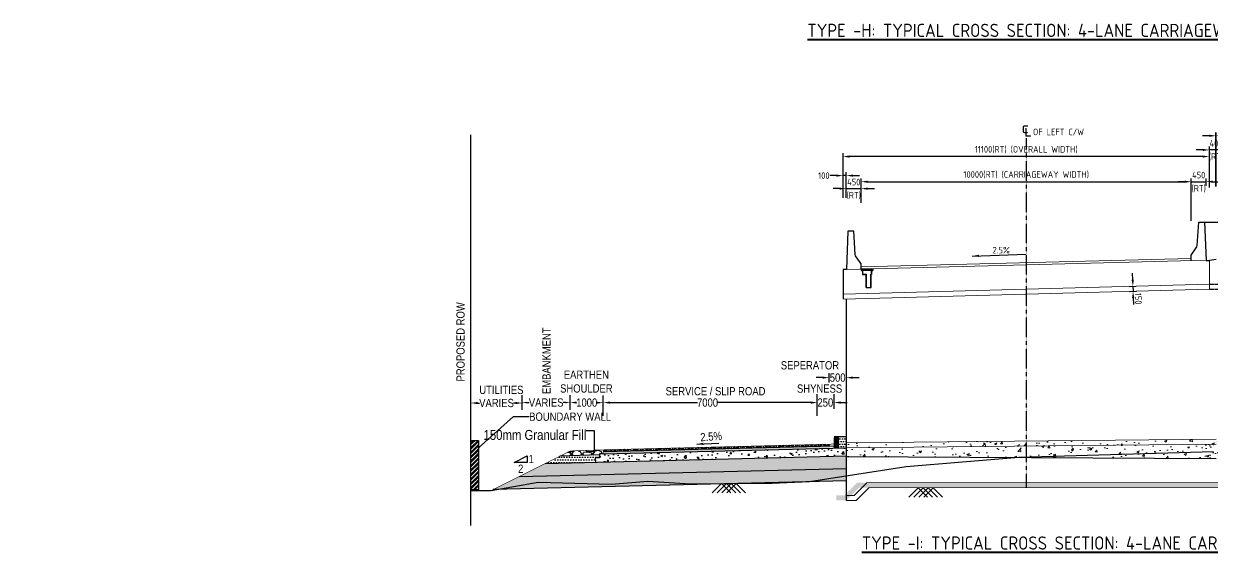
# Model space of a CAD drawing. Header units: millimetres. Extents: x 207528 to 778454, y -364692 to 101323.
# Drawn here: x 493962 to 529967, y -86495 to -70471 of the extents above; entities that cross this region are included whole.
import ezdxf

# ---------------------------------------------------------------- set-up
doc = ezdxf.new("R2010")
doc.units = ezdxf.units.MM
doc.linetypes.add('CENTER', pattern=[2, 1.25, -0.25, 0.25, -0.25])
doc.linetypes.add('HIDDEN', pattern=[0.375, 0.25, -0.125])
for name, color, linetype in [('CEN', 181, 'CENTER'), ('Dim', 253, 'Continuous'), ('Dimension', 253, 'Continuous'), ('hatch', 253, 'Continuous'), ('Proposed ROW', 241, 'MNEW'), ('Structure Main', 3, 'Continuous')]:
    doc.layers.add(name, color=color, linetype=linetype)
for name, color, linetype, lineweight in [('EX', 7, 'Continuous', 20), ('Structure', 7, 'Continuous', 30), ('Text large', 7, 'Continuous', 40), ('Text small', 1, 'Continuous', 20)]:
    doc.layers.add(name, color=color, linetype=linetype, lineweight=lineweight)
doc.styles.add('DIM', font='ARIALN.TTF', dxfattribs={"height": 250})
doc.styles.add('isocp 100', font='isocp.shx', dxfattribs={"height": 200})
doc.styles.add('isocp 200', font='isocp.shx', dxfattribs={"height": 400})
doc.styles.get("Standard").update_dxf_attribs({"font": 'arial.ttf'})
doc.linetypes.add('MNEW', pattern='A,26.152623,-1.048632,["PROW",Standard,S=1.75,R=0,X=0,Y=-0.975095],-7.693777,26.152623', length=61.047655)
doc.dimstyles.new('DIM', dxfattribs={"dimtxt": 250, "dimasz": 200, "dimexe": 0.18, "dimexo": 0.0625, "dimgap": 0.09, "dimtad": 0, "dimtih": 1, "dimtoh": 1, "dimdec": 0, "dimzin": 0, "dimdsep": 46, "dimtxsty": 'DIM', "dimcen": 0.09, "dimclrd": 256, "dimclrt": 7, "dimadec": 0, "dimazin": 0, "dimtfac": 1, "dimtdec": 0, "dimtofl": 0, "dimtmove": 0, "dimatfit": 3, "dimfxl": 1, "dimtolj": 1, "dimtzin": 0, "dimarcsym": 0})
doc.dimstyles.new('new', dxfattribs={"dimtxt": 150, "dimasz": 150, "dimexe": 100, "dimexo": 0.1, "dimgap": 0.09, "dimtad": 0, "dimtih": 1, "dimtoh": 1, "dimdec": 0, "dimzin": 0, "dimdsep": 46, "dimtxsty": 'DIM', "dimcen": 0.09, "dimclrd": 256, "dimclrt": 252, "dimadec": 0, "dimazin": 0, "dimtfac": 1, "dimtdec": 0, "dimtofl": 0, "dimtmove": 0, "dimatfit": 3, "dimfxl": 1, "dimtolj": 1, "dimtzin": 0, "dimlwd": -1, "dimarcsym": 0})
doc.dimstyles.new('NH30A_100', dxfattribs={"dimscale": 100, "dimtxt": 2, "dimasz": 2, "dimexe": 1, "dimexo": 1, "dimgap": 1, "dimtad": 1, "dimdec": 0, "dimdsep": 46, "dimtxsty": 'isocp 100', "dimcen": 0.5, "dimclrd": 47, "dimclre": 47, "dimclrt": 1, "dimadec": 0, "dimazin": 0, "dimtfac": 1, "dimtdec": 0, "dimtmove": 0, "dimatfit": 3, "dimfxl": 1, "dimtolj": 1, "dimtzin": 0, "dimarcsym": 0})
pattern_1 = [(50, (579209.4, -224242.66), (717.2602, -62.7521), [75, -825]), (355, (579209.4, -224242.66), (-138.7513, 752.192), [60, -660]), (100.4514, (579269.16, -224247.9), (578.5094, 689.4395), [63.7402, -701.142]), (46.1842, (579209.4, -224042.7), (1067.241, -165.519), [112.5, -1237.5]), (96.6356, (579298.3, -224056.5), (934.663, 974.118), [95.61, -1051.713]), (351.1842, (579209.4, -224042.7), (934.662, 974.1186), [90, -990]), (21, (579309.4, -224092.66), (596.907, -402.619), [75, -825]), (326, (579309.4, -224092.66), (243.3153, 725.15), [60, -660]), (71.4514, (579359.1, -224126.2), (840.2226, 322.5305), [63.7402, -701.142]), (37.5, (579209.4, -224242.66), (12.15986, 332.89385), [0, -652, 0, -670, 0, -662.5]), (7.5, (579209.4, -224242.66), (263.0695, 394.4117), [0, -382, 0, -637, 0, -252.5]), (327.5, (578986.4, -224242.66), (533.82244, -22.55487), [0, -250, 0, -780, 0, -1035]), (317.5, (578886.4, -224242.66), (583.1862, 100.105), [0, -325, 0, -518, 0, -735])]
pattern_2 = [(50, (571859.4, -224214.9), (717.2602, -62.7521), [75, -825]), (355, (571859.4, -224214.9), (-138.7513, 752.192), [60, -660]), (100.4514, (571919.2, -224220.14), (578.5094, 689.4395), [63.7402, -701.142]), (46.1842, (571859.4, -224014.9), (1067.241, -165.519), [112.5, -1237.5]), (96.6356, (571948.4, -224028.7), (934.663, 974.118), [95.61, -1051.713]), (351.1842, (571859.4, -224014.9), (934.662, 974.119), [90, -990]), (21, (571959.4, -224064.9), (596.907, -402.619), [75, -825]), (326, (571959.4, -224064.9), (243.3153, 725.15), [60, -660]), (71.4514, (572009.16, -224098.5), (840.2226, 322.5305), [63.7402, -701.142]), (37.5, (571859.42, -224214.91), (12.15986, 332.89385), [0, -652, 0, -670, 0, -662.5]), (7.5, (571859.4, -224214.9), (263.0695, 394.4117), [0, -382, 0, -637, 0, -252.5]), (327.5, (571636.42, -224214.91), (533.82244, -22.55487), [0, -250, 0, -780, 0, -1035]), (317.5, (571536.4, -224214.9), (583.1862, 100.105), [0, -325, 0, -518, 0, -735])]

# ---------------------------------------------------------------- blocks, each defined once
blk = doc.blocks.new('*D542')
at = {"layer": 'Defpoints', "color": 0, "transparency": 16777216}
for p in [(527354, -78437), (527358, -78587), (527568, -78581)]:
    blk.add_point(p, dxfattribs=at)
at = {"layer": 'Text small', "color": 47, "lineweight": -2, "transparency": 16777216}
for p, q in [((527559, -78231), (527553, -78031)), ((527454, -78434), (527664, -78428)), ((527564, -78431), (527568, -78581)), ((527458, -78584), (527668, -78578)), ((527574, -78781), (527579, -78981))]:
    blk.add_line(p, q, dxfattribs=at)
at = {"layer": 'Text small', "color": 47, "transparency": 16777216}
for points in [[(527592, -78230), (527525, -78232), (527564, -78431)], [(527607, -78780), (527540, -78782), (527568, -78581)]]:
    blk.add_solid(points, dxfattribs=at)
at = {"layer": 'Text small', "color": 1, "transparency": 16777216, "insert": (527726, -78807), "char_height": 200, "attachment_point": 5, "rotation": 271.5565, "style": 'isocp 100'}
blk.add_mtext('\\A1;150', dxfattribs=at)
blk = doc.blocks.new('*D626')
at = {"layer": 'Defpoints', "color": 0, "transparency": 16777216}
for p in [(518875, -81201), (518364, -81549), (518875, -81549)]:
    blk.add_point(p, dxfattribs=at)
at = {"layer": 'Dim', "lineweight": -2, "transparency": 16777216}
for p, q in [((518164, -81201), (517964, -81201)), ((519075, -81201), (519275, -81201))]:
    blk.add_line(p, q, dxfattribs=at)
at = {"layer": 'Dim', "color": 0, "lineweight": -2, "transparency": 16777216}
for p, q in [((518364, -81202), (518364, -81201)), ((518875, -81202), (518875, -81201))]:
    blk.add_line(p, q, dxfattribs=at)
at = {"layer": 'Dim', "transparency": 16777216}
for points in [[(518164, -81168), (518164, -81234), (518364, -81201)], [(519075, -81168), (519075, -81234), (518875, -81201)]]:
    blk.add_solid(points, dxfattribs=at)
at = {"layer": 'Dim', "color": 7, "transparency": 16777216, "insert": (518619, -81201), "char_height": 250, "attachment_point": 5, "style": 'DIM'}
blk.add_mtext('\\A1;500', dxfattribs=at)
blk = doc.blocks.new('*D627')
at = {"layer": 'Defpoints', "color": 0, "transparency": 16777216}
for p in [(511520, -81957), (511520, -82360), (518003, -82360)]:
    blk.add_point(p, dxfattribs=at)
at = {"layer": 'Dim', "color": 0, "lineweight": -2, "transparency": 16777216}
for p, q in [((511520, -82360), (511520, -81957)), ((518003, -82360), (518003, -81957))]:
    blk.add_line(p, q, dxfattribs=at)
at = {"layer": 'Dim', "lineweight": -2, "transparency": 16777216}
for p, q in [((511720, -81957), (514372, -81957)), ((517803, -81957), (514982, -81957))]:
    blk.add_line(p, q, dxfattribs=at)
at = {"layer": 'Dim', "transparency": 16777216}
for points in [[(511720, -81924), (511720, -81991), (511520, -81957)], [(517803, -81924), (517803, -81991), (518003, -81957)]]:
    blk.add_solid(points, dxfattribs=at)
at = {"layer": 'Dim', "color": 7, "transparency": 16777216, "insert": (514677, -81957), "char_height": 250, "attachment_point": 5, "style": 'DIM'}
blk.add_mtext('\\A1;7000', dxfattribs=at)
blk = doc.blocks.new('*D628')
at = {"layer": 'Defpoints', "color": 0, "transparency": 16777216}
for p in [(507509, -81913), (507509, -81970), (509060, -81957)]:
    blk.add_point(p, dxfattribs=at)
at = {"layer": 'Dimension', "color": 0, "lineweight": -2, "transparency": 16777216}
for p, q in [((507509, -81969), (507509, -81971)), ((509060, -81969), (509060, -81971))]:
    blk.add_line(p, q, dxfattribs=at)
at = {"layer": 'Dimension', "lineweight": -2, "transparency": 16777216}
for p, q in [((507709, -81970), (507767, -81970)), ((508860, -81970), (508801, -81970))]:
    blk.add_line(p, q, dxfattribs=at)
at = {"layer": 'Dimension', "transparency": 16777216}
for points in [[(507709, -81937), (507709, -82004), (507509, -81970)], [(508860, -81937), (508860, -82004), (509060, -81970)]]:
    blk.add_solid(points, dxfattribs=at)
at = {"layer": 'Dimension', "color": 7, "transparency": 16777216, "insert": (508284, -81970), "char_height": 250, "attachment_point": 5, "style": 'DIM'}
blk.add_mtext('\\A1;VARIES', dxfattribs=at)
blk = doc.blocks.new('*D629')
at = {"layer": 'Defpoints', "color": 0, "transparency": 16777216}
for p in [(518511, -81956), (518001, -82273), (518511, -82273)]:
    blk.add_point(p, dxfattribs=at)
at = {"layer": 'Dim', "lineweight": -2, "transparency": 16777216}
for p, q in [((517801, -81956), (517601, -81956)), ((518711, -81956), (518911, -81956))]:
    blk.add_line(p, q, dxfattribs=at)
at = {"layer": 'Dim', "color": 0, "lineweight": -2, "transparency": 16777216}
for p, q in [((518001, -81957), (518001, -81956)), ((518511, -81957), (518511, -81956))]:
    blk.add_line(p, q, dxfattribs=at)
at = {"layer": 'Dim', "transparency": 16777216}
for points in [[(517801, -81923), (517801, -81989), (518001, -81956)], [(518711, -81923), (518711, -81989), (518511, -81956)]]:
    blk.add_solid(points, dxfattribs=at)
at = {"layer": 'Dim', "color": 7, "transparency": 16777216, "insert": (518246, -81956), "char_height": 250, "attachment_point": 5, "style": 'DIM'}
blk.add_mtext('\\A1;250', dxfattribs=at)
blk = doc.blocks.new('*D630')
at = {"layer": 'Defpoints', "color": 0, "transparency": 16777216}
for p in [(510517, -81957), (510517, -81957), (511516, -81961)]:
    blk.add_point(p, dxfattribs=at)
at = {"layer": 'Dim', "color": 0, "lineweight": -2, "transparency": 16777216}
for p, q in [((510517, -81957), (510517, -81957)), ((511516, -81961), (511516, -81961))]:
    blk.add_line(p, q, dxfattribs=at)
at = {"layer": 'Dim', "lineweight": -2, "transparency": 16777216}
for p, q in [((510717, -81958), (510720, -81958)), ((511316, -81960), (511313, -81960))]:
    blk.add_line(p, q, dxfattribs=at)
at = {"layer": 'Dim', "transparency": 16777216}
for points in [[(510717, -81924), (510717, -81991), (510517, -81957)], [(511317, -81927), (511316, -81993), (511516, -81961)]]:
    blk.add_solid(points, dxfattribs=at)
at = {"layer": 'Dim', "color": 7, "transparency": 16777216, "insert": (511017, -81959), "char_height": 250, "attachment_point": 5, "style": 'DIM'}
blk.add_mtext('\\A1;1000', dxfattribs=at)
blk = doc.blocks.new('*D631')
at = {"layer": 'Defpoints', "color": 0, "transparency": 16777216}
for p in [(509060, -81957), (509060, -81957), (510517, -81957)]:
    blk.add_point(p, dxfattribs=at)
at = {"layer": 'Dimension', "color": 0, "lineweight": -2, "transparency": 16777216}
for p, q in [((509060, -81957), (509060, -81957)), ((510517, -81957), (510517, -81957))]:
    blk.add_line(p, q, dxfattribs=at)
at = {"layer": 'Dimension', "lineweight": -2, "transparency": 16777216}
for p, q in [((509210, -81957), (509271, -81957)), ((510367, -81957), (510305, -81957))]:
    blk.add_line(p, q, dxfattribs=at)
at = {"layer": 'Dimension', "transparency": 16777216}
for points in [[(509210, -81932), (509210, -81982), (509060, -81957)], [(510367, -81932), (510367, -81982), (510517, -81957)]]:
    blk.add_solid(points, dxfattribs=at)
at = {"layer": 'Dimension', "color": 7, "transparency": 16777216, "insert": (509788, -81957), "char_height": 250, "attachment_point": 5, "style": 'DIM'}
blk.add_mtext('\\A1;VARIES', dxfattribs=at)
blk = doc.blocks.new('HFHGHFGH')
at = {"color": 1}
for p, q in [((151681, 917410), (152030, 917410)), ((151681, 917396), (151681, 917359)), ((151681, 917396), (151715, 917396)), ((151681, 917359), (151715, 917359)), ((151715, 917410), (151715, 917396)), ((151715, 917359), (151715, 917234)), ((151715, 917234), (151829, 917234)), ((151723, 917410), (151723, 917242)), ((151723, 917367), (151987, 917367)), ((151723, 917242), (151810, 917242)), ((151754, 917410), (151754, 917376)), ((151754, 917376), (151770, 917376)), ((151770, 917410), (151770, 917376)), ((151801, 917410), (151801, 917376)), ((151801, 917376), (151817, 917376)), ((151810, 917242), (151837, 917242)), ((151817, 917410), (151817, 917376)), ((151829, 916840), (151829, 917234)), ((151837, 916840), (151837, 917242)), ((151847, 917410), (151847, 917376)), ((151847, 917376), (151863, 917376)), ((151863, 917410), (151863, 917376)), ((151894, 917410), (151894, 917376)), ((151894, 917376), (151910, 917376)), ((151910, 917410), (151910, 917376)), ((151941, 917410), (151941, 917376)), ((151941, 917376), (151957, 917376)), ((151957, 917410), (151957, 917376)), ((151970, 916840), (151970, 917242)), ((151970, 917242), (151987, 917242)), ((151978, 917234), (151995, 917234)), ((151978, 916840), (151978, 917234)), ((151987, 917410), (151987, 917242)), ((151995, 917359), (151995, 917234)), ((151995, 917359), (152030, 917359)), ((152030, 917410), (152030, 917359)), ((151829, 916840), (151978, 916840))]:
    blk.add_line(p, q, dxfattribs=at)
blk = doc.blocks.new('*D755')
at = {"layer": 'Defpoints', "color": 0, "transparency": 16777216}
for p in [(518782, -74497), (529882, -75503), (518782, -75847)]:
    blk.add_point(p, dxfattribs=at)
at = {"layer": 'Text small', "color": 47, "lineweight": -2, "transparency": 16777216}
for p, q in [((518782, -75747), (518782, -74397)), ((529682, -74497), (518982, -74497)), ((529882, -75403), (529882, -74397))]:
    blk.add_line(p, q, dxfattribs=at)
at = {"layer": 'Text small', "color": 47, "transparency": 16777216}
for points in [[(518982, -74464), (518982, -74530), (518782, -74497)], [(529682, -74464), (529682, -74530), (529882, -74497)]]:
    blk.add_solid(points, dxfattribs=at)
at = {"layer": 'Text small', "color": 1, "transparency": 16777216, "insert": (524332, -74287), "char_height": 200, "attachment_point": 5, "style": 'isocp 100'}
blk.add_mtext('\\A1;11100(RT) (OVERALL WIDTH)', dxfattribs=at)
blk = doc.blocks.new('*D756')
at = {"layer": 'Defpoints', "color": 0, "transparency": 16777216}
for p in [(519332, -75470), (518882, -75847), (519332, -75998)]:
    blk.add_point(p, dxfattribs=at)
at = {"layer": 'Text small', "color": 47, "lineweight": -2, "transparency": 16777216}
for p, q in [((518682, -75470), (518482, -75470)), ((518882, -75747), (518882, -75370)), ((518882, -75470), (519332, -75470)), ((519332, -75898), (519332, -75370)), ((519532, -75470), (519732, -75470))]:
    blk.add_line(p, q, dxfattribs=at)
at = {"layer": 'Text small', "color": 47, "transparency": 16777216}
for points in [[(518682, -75437), (518682, -75503), (518882, -75470)], [(519532, -75437), (519532, -75503), (519332, -75470)]]:
    blk.add_solid(points, dxfattribs=at)
at = {"layer": 'Text small', "color": 1, "transparency": 16777216, "char_height": 200, "attachment_point": 5, "style": 'isocp 100'}
for s, insert in [('\\A1;450', (519107, -75270)), ('\\A1;(RT)', (519107, -75680))]:
    blk.add_mtext(s, dxfattribs=dict(at, insert=insert))
blk = doc.blocks.new('*D757')
at = {"layer": 'Defpoints', "color": 0, "transparency": 16777216}
for p in [(529333, -75260), (519332, -75998), (529333, -76543)]:
    blk.add_point(p, dxfattribs=at)
at = {"layer": 'Text small', "color": 47, "lineweight": -2, "transparency": 16777216}
for p, q in [((519332, -75898), (519332, -75160)), ((529333, -76443), (529333, -75160)), ((519532, -75260), (529133, -75260))]:
    blk.add_line(p, q, dxfattribs=at)
at = {"layer": 'Text small', "color": 47, "transparency": 16777216}
for points in [[(519532, -75227), (519532, -75293), (519332, -75260)], [(529133, -75227), (529133, -75293), (529333, -75260)]]:
    blk.add_solid(points, dxfattribs=at)
at = {"layer": 'Text small', "color": 1, "transparency": 16777216, "insert": (524332, -75050), "char_height": 200, "attachment_point": 5, "style": 'isocp 100'}
blk.add_mtext('\\A1;10000(RT) (CARRIAGEWAY WIDTH)', dxfattribs=at)
blk = doc.blocks.new('*D758')
at = {"layer": 'Defpoints', "color": 0, "transparency": 16777216}
for p in [(529782, -75260), (529782, -75487), (529333, -76518)]:
    blk.add_point(p, dxfattribs=at)
at = {"layer": 'Text small', "color": 47, "lineweight": -2, "transparency": 16777216}
for p, q in [((529333, -76418), (529333, -75160)), ((529782, -75387), (529782, -75160)), ((529133, -75260), (528933, -75260)), ((529333, -75260), (529782, -75260)), ((529982, -75260), (530182, -75260))]:
    blk.add_line(p, q, dxfattribs=at)
at = {"layer": 'Text small', "color": 47, "transparency": 16777216}
for points in [[(529133, -75227), (529133, -75293), (529333, -75260)], [(529982, -75227), (529982, -75293), (529782, -75260)]]:
    blk.add_solid(points, dxfattribs=at)
at = {"layer": 'Text small', "color": 1, "transparency": 16777216, "char_height": 200, "attachment_point": 5, "style": 'isocp 100'}
for s, insert in [('\\A1;450', (529557, -75060)), ('\\A1;(RT)', (529557, -75470))]:
    blk.add_mtext(s, dxfattribs=dict(at, insert=insert))
blk = doc.blocks.new('*D751')
at = {"layer": 'Defpoints', "color": 0, "transparency": 16777216}
for p in [(529882, -74297), (529882, -75538), (530282, -75538)]:
    blk.add_point(p, dxfattribs=at)
at = {"layer": 'Text small', "color": 47, "lineweight": -2, "transparency": 16777216}
for p, q in [((529682, -74297), (529482, -74297)), ((529882, -75438), (529882, -74197)), ((530282, -74297), (529882, -74297)), ((530282, -75438), (530282, -74197)), ((530482, -74297), (530682, -74297))]:
    blk.add_line(p, q, dxfattribs=at)
at = {"layer": 'Text small', "color": 47, "transparency": 16777216}
for points in [[(529682, -74264), (529682, -74330), (529882, -74297)], [(530482, -74264), (530482, -74330), (530282, -74297)]]:
    blk.add_solid(points, dxfattribs=at)
at = {"layer": 'Text small', "color": 1, "transparency": 16777216, "char_height": 200, "attachment_point": 5, "style": 'isocp 100'}
for s, insert in [('\\A1;400', (530082, -74097)), ('\\A1;(RT)', (530082, -74507))]:
    blk.add_mtext(s, dxfattribs=dict(at, insert=insert))
blk = doc.blocks.new('*D752')
at = {"layer": 'Defpoints', "color": 0, "transparency": 16777216}
for p in [(530087, -73867), (530077, -75503), (530087, -75503)]:
    blk.add_point(p, dxfattribs=at)
at = {"layer": 'Text small', "color": 47, "lineweight": -2, "transparency": 16777216}
for p, q in [((530077, -75403), (530077, -73767)), ((530087, -75403), (530087, -73767)), ((529877, -73867), (529677, -73867)), ((530077, -73867), (530087, -73867)), ((530287, -73867), (532227, -73867))]:
    blk.add_line(p, q, dxfattribs=at)
at = {"layer": 'Text small', "color": 47, "transparency": 16777216}
for points in [[(529877, -73834), (529877, -73901), (530077, -73867)], [(530287, -73834), (530287, -73901), (530087, -73867)]]:
    blk.add_solid(points, dxfattribs=at)
at = {"layer": 'Text small', "color": 1, "transparency": 16777216, "insert": (531357, -73657), "char_height": 200, "width": 159266.94, "attachment_point": 5, "style": 'isocp 100'}
blk.add_mtext('\\A1;10 (EXP. GAP)', dxfattribs=at)
blk = doc.blocks.new('*D750')
at = {"layer": 'Defpoints', "color": 0, "transparency": 16777216}
for p in [(518782, -75075), (518782, -75815), (518882, -75815)]:
    blk.add_point(p, dxfattribs=at)
at = {"layer": 'Text small', "color": 47, "lineweight": -2, "transparency": 16777216}
for p, q in [((518582, -75075), (518382, -75075)), ((518782, -75715), (518782, -74975)), ((518882, -75075), (518782, -75075)), ((518882, -75715), (518882, -74975)), ((519082, -75075), (519282, -75075))]:
    blk.add_line(p, q, dxfattribs=at)
at = {"layer": 'Text small', "color": 47, "transparency": 16777216}
for points in [[(518582, -75042), (518582, -75108), (518782, -75075)], [(519082, -75042), (519082, -75108), (518882, -75075)]]:
    blk.add_solid(points, dxfattribs=at)
at = {"layer": 'Text small', "color": 1, "transparency": 16777216, "insert": (517907, -75075), "char_height": 200, "attachment_point": 5, "style": 'isocp 100'}
blk.add_mtext('\\A1;     100', dxfattribs=at)

msp = doc.modelspace()

# ---------------------------------------------------------------- hatches: boundary and pattern name
h = msp.add_hatch(color=256)
h.dxf.hatch_style = 1
h.paths.add_polyline_path([(518508.9, -83046.5, -0.4142136), (518558.9, -82996.5), (518632.1, -82996.5), (518632.1, -83332.2), (518508.9, -83335.3)])
h = msp.add_hatch()
h.set_pattern_fill('GOST_GLASS', color=41, scale=5)
h.set_pattern_definition([(45, (417272.66, -96914.127), (42.426407, -4e-15), [25, -35]), (45, (417283.266, -96914.127), (42.426407, -4e-15), [10, -50]), (45, (417272.66, -96903.52), (42.426407, -4e-15), [10, -50])])
h.paths.add_polyline_path([(518373.1, -83268.7), (518373.1, -83338.7), (512794.1, -83478.2), (512547.7, -83458.6), (512149.5, -83424.3)])
h.paths.add_polyline_path([(511520, -83440), (511520, -83510.1), (512794.1, -83478.2), (512547.7, -83458.6), (512149.5, -83424.3)])
at = {"layer": 'Dim'}
h = msp.add_hatch(dxfattribs=at)
h.set_pattern_fill('ANSI32', scale=10)
h.set_pattern_definition([(45, (191709.26, -139950.41), (-67.35192, 67.35192), []), (45, (191754.16, -139950.41), (-67.35192, 67.35192), [])])
h.paths.add_polyline_path([(507508.9, -84605), (507508.9, -83105), (507738.9, -83105), (507738.9, -84605)])
h = msp.add_hatch(dxfattribs=at)
h.set_pattern_fill('AR-CONC', color=256, scale=3)
h.set_pattern_definition([(50, (417272.66, -96914.13), (546.554, -47.8173), [57.15, -628.65]), (355, (417272.66, -96914.1), (-105.7303, 573.1705), [45.72, -502.9218]), (100.45144, (417318.2, -96918.1), (440.8237, 525.3533), [48.57, -534.2707]), (46.1842, (417272.66, -96761.7), (813.237, -126.127), [85.725, -942.975]), (96.6356, (417340.4, -96772.2), (712.2124, 742.2784), [72.855, -801.407]), (351.18415, (417272.7, -96761.7), (712.2124, 742.2784), [68.58, -754.379]), (21, (417348.86, -96799.83), (454.8432, -306.7956), [57.15, -628.65]), (326, (417348.86, -96799.8), (185.406, 552.564), [45.72, -502.92]), (71.45144, (417386.76, -96825.4), (640.2493, 245.7683), [48.57, -534.2698]), (37.5, (417272.66, -96914.13), (9.2658, 253.6651), [0, -496.824, 0, -510.54, 0, -504.825]), (7.5, (417272.66, -96914.13), (200.459, 300.5417), [0, -291.084, 0, -485.394, 0, -192.405]), (327.5, (417102.73, -96914.13), (406.7718, -17.18623), [0, -190.5, 0, -594.36, 0, -788.67]), (317.5, (417026.53, -96914.13), (444.3875, 76.2795), [0, -247.65, 0, -394.716, 0, -560.07])])
h.paths.add_polyline_path([(511373.1, -83513.7), (512794.1, -83478.2), (513691.9, -83549.7), (514875, -83605.7), (516413.5, -83613.5), (517716.3, -83552.6), (518882.4, -83534.4), (518882.4, -83585.8), (511373.1, -83763.8)])
h.paths.add_polyline_path([(512794.1, -83478.2), (518373.1, -83338.7), (518882.4, -83326), (518882.4, -83534.4), (517716.3, -83552.6), (516413.5, -83613.5), (514875, -83605.7), (513691.9, -83549.7)])
at = {"layer": 'EX'}
h = msp.add_hatch(dxfattribs=at)
h.set_pattern_fill('AR-CONC', color=3, scale=100, style=0)
h.set_pattern_definition(pattern_1)
h.paths.add_polyline_path([(524632.4, -83122.9), (524632.2, -83272.9), (530382.4, -83220.2), (530382.4, -83070.2)])
h.paths.add_polyline_path([(518882.4, -83176), (518882.4, -83326), (524632.2, -83272.9), (524632.4, -83122.9)])
h = msp.add_hatch(dxfattribs=at)
h.set_pattern_fill('AR-CONC', color=3, scale=100, style=0)
h.set_pattern_definition(pattern_2)
h.paths.add_polyline_path([(535532.6, -83117.7), (535532.6, -83267.7), (529782.4, -83219.2), (529782.4, -83069.2)])
h.paths.add_polyline_path([(541282.4, -83165.8), (541282.4, -83315.8), (535532.6, -83267.7), (535532.6, -83117.7)])
h = msp.add_hatch(dxfattribs=at)
h.set_pattern_fill('AR-CONC', color=3, scale=100, style=0)
h.set_pattern_definition(pattern_1)
h.paths.add_polyline_path([(524632.4, -83272.9), (518882.4, -83326), (518882.4, -83590.8), (524632.4, -83620.1)])
h.paths.add_polyline_path([(530382.4, -83220.2), (524632.4, -83272.9), (524632.4, -83620.1), (530382.4, -83649.4)])
h = msp.add_hatch(dxfattribs=at)
h.set_pattern_fill('AR-CONC', color=3, scale=100, style=0)
h.set_pattern_definition(pattern_2)
h.paths.add_polyline_path([(535532.6, -83267.7), (541282.4, -83315.8), (541282.4, -83579.4), (535532.4, -83614.1)])
h.paths.add_polyline_path([(529782.4, -83219.6), (535532.6, -83267.7), (535532.4, -83614.1), (529782.4, -83648.8)])
h = msp.add_hatch(dxfattribs=at)
h.set_pattern_fill('AR-CONC', color=3, scale=50, style=0)
h.set_pattern_definition([(50, (575409.22, -223553.53), (358.6301, -31.37607), [37.5, -412.5]), (355, (575409.22, -223553.53), (-69.3757, 376.0961), [30, -330]), (100.45144, (575439.1, -223556.15), (289.2544, 344.72), [31.8701, -350.5711]), (46.1842, (575409.2, -223453.53), (533.6207, -82.7596), [56.25, -618.75]), (96.63564, (575453.7, -223460.43), (467.331, 487.0593), [47.8052, -525.8569]), (351.18416, (575409.2, -223453.53), (467.331, 487.0593), [45, -495]), (21, (575459.22, -223478.53), (298.4535, -201.30945), [37.5, -412.5]), (326, (575459.22, -223478.53), (121.6577, 362.575), [30, -330]), (71.45144, (575484.1, -223495.3), (420.1112, 161.2656), [31.8701, -350.5711]), (37.5, (575409.22, -223553.53), (6.07993, 166.44693), [0, -326, 0, -335, 0, -331.25]), (7.5, (575409.22, -223553.53), (131.53477, 197.20586), [0, -191, 0, -318.5, 0, -126.25]), (327.5, (575297.72, -223553.53), (266.91122, -11.27744), [0, -125, 0, -390, 0, -517.5]), (317.5, (575247.72, -223553.53), (291.5931, 50.0525), [0, -162.5, 0, -259, 0, -367.5])])
h.paths.add_polyline_path([(540945.5, -84375), (535832.6, -84378), (535832.6, -84528), (540883.4, -84525), (541282.4, -84924.1), (541582.4, -84924.1), (541582.4, -84774.1), (541344.6, -84774.1)])
h.paths.add_polyline_path([(535832.6, -84378), (530082.4, -84387.6), (530082.4, -84537.6), (535832.6, -84528)])
h.paths.add_polyline_path([(530082.4, -84387.6), (524332.2, -84384.7), (524332.2, -84534.7), (530082.4, -84537.6)])
edge = h.paths.add_edge_path()
edge.add_line((524332.2, -84384.7), (519206.6, -84387.7))
edge.add_arc((520159.4, -84080.9), 1001, 197.84931, 207.15249)
edge.add_line((519268.7, -84537.7), (524332.2, -84534.7))
edge.add_line((524332.2, -84534.7), (524332.2, -84384.7))
edge = h.paths.add_edge_path()
edge.add_line((519206.6, -84387.7), (519206.3, -84388))
edge.add_line((519206.3, -84388), (518820.3, -84774))
edge.add_line((518820.3, -84774), (518582.4, -84774))
edge.add_line((518582.4, -84774), (518582.4, -84924))
edge.add_line((518582.4, -84924), (518882.4, -84924))
edge.add_line((518882.4, -84924), (519268.7, -84537.7))
edge.add_arc((520159.4, -84080.9), 1001, 197.84931, 207.15249, ccw=False)
at = {"layer": 'hatch'}
h = msp.add_hatch(dxfattribs=at)
h.set_pattern_fill('DOTS', color=25, scale=50)
h.set_pattern_definition([(0, (-799062.09, 11322.34), (39.6875, 79.375), [0, -79.375])])
h.paths.add_polyline_path([(518496.4, -83335.6), (518881.8, -83325.9), (518881.8, -82999.9), (518496.4, -82999.9)])
h = msp.add_hatch(dxfattribs=at)
h.set_pattern_fill('GRAVEL', color=11, scale=25)
h.set_pattern_definition([(228.012788, (201927.548, -150835.804), (-5080.0000004, -5714.9999996), [85.4304, -8457.6209]), (184.969741, (201870.398, -150899.304), (7619.999997, 635.0000362), [146.6012, -14513.5122]), (132.510447, (201724.348, -150912.004), (6350.0000027, -6984.9999976), [103.3704, -10233.6807]), (267.273689, (201476.698, -151070.754), (635.0000013, 12700), [133.5011, -13216.6094]), (292.833654, (201470.348, -151204.104), (-3175.0000003, 7620), [130.9084, -12959.9519]), (357.273689, (201521.148, -151324.754), (-12700, 635.0000013), [133.5011, -13216.6094]), (37.6942405, (201654.498, -151331.104), (-8254.9999996, -6350.0000005), [176.5484, -17478.2788]), (72.255328, (201794.198, -151223.154), (4445.0000012, 13969.9999996), [166.6799, -16501.3142]), (121.429566, (201844.998, -151064.404), (-5080.0000007, 8254.9999996), [133.9532, -13261.3864]), (175.236358, (201775.15, -150950.104), (6985, -635.000001), [152.9283, -7493.4842]), (222.397438, (201622.748, -150937.404), (-7619.9999998, -6985.0000003), [197.7695, -19579.1931]), (138.814075, (202105.35, -151077.104), (-4445, 3810), [67.5011, -6682.6415]), (171.469234, (202054.548, -151032.654), (8255.0000002, -1269.9999986), [128.4205, -12713.6597]), (225, (201927.55, -151013.6), (-9e-14, -635), [89.8023, -808.2233]), (203.19859, (201883.1, -150937.4), (3175, 1270), [48.3603, -4787.6556]), (291.80141, (201838.65, -150956.45), (-635, 1905), [68.3914, -3351.1882]), (30.963757, (201864.05, -151019.95), (1905, 1270), [111.0799, -3591.5745]), (161.56505, (201959.3, -150962.8), (1270, -635), [80.3218, -1927.7245]), (16.38954, (201470.348, -150956.454), (6350, 1905), [112.522, -11139.7067]), (70.346176, (201578.298, -150924.704), (-2540, -6985), [94.3997, -9345.5539]), (293.19859, (201959.3, -150835.8), (-1270, 3175), [96.72, -4739.2959]), (343.61046, (201997.398, -150924.704), (-6350, 1904.9999996), [112.522, -11139.7067]), (339.443955, (201470.35, -151350.15), (-3175, 1270), [108.5088, -5316.9336]), (294.77514, (201571.948, -151388.254), (-3175.000004, 6984.999998), [90.918, -9000.8983]), (66.80141, (201965.65, -151470.8), (1270, 3175), [96.72, -4739.2959]), (17.354025, (202003.748, -151381.904), (-8255, -2540.0000005), [106.4457, -10538.094]), (69.443955, (201654.5, -151470.8), (-1270, -3175), [54.2544, -5371.188]), (101.309932, (201927.55, -151470.8), (-635, 2540), [32.3787, -3205.4987]), (165.963757, (201921.2, -151439.05), (1905, -635), [130.9084, -2487.2636]), (186.009006, (201794.198, -151407.304), (6350, 635.0000003), [121.3167, -12010.3412]), (303.69007, (201864.05, -151077.1), (-635, 1270), [91.581, -2197.9441]), (353.157227, (201914.848, -151153.304), (10795, -1269.9999994), [159.8892, -15829.0023]), (60.945396, (202073.6, -151172.354), (-2540, -4445), [65.377, -6472.3481]), (90, (202105.35, -151115.2), (-635, 635), [38.1, -596.9]), (120.256437, (201781.498, -151388.254), (2540, -4445), [88.2167, -8733.4852]), (48.012787, (201737.048, -151312.054), (5080.0000004, 5714.9999996), [170.8607, -8372.1905]), (0, (201851.35, -151185.05), (635, 635), [165.1, -469.9]), (325.304846, (202016.448, -151185.054), (6350.0000024, -4444.9999966), [100.4024, -9939.8292]), (254.054604, (202099, -151242.2), (-635, -2540), [92.4573, -4530.4125]), (207.645975, (202073.598, -151331.104), (-12065.0000004, -6349.9999992), [150.5363, -14903.1161]), (175.426079, (201940.248, -151400.954), (-8255, 635), [159.2574, -15766.4616])])
h.paths.add_polyline_path([(510198.1, -83586.4), (510520.9, -83425), (511520, -83390), (511520.5, -83390), (511520.5, -83510.2), (511399.8, -83510.2), (511399.8, -83544.3)])
h = msp.add_hatch(dxfattribs=at)
h.set_pattern_fill('NET3', color=256, scale=30, angle=45)
h.set_pattern_definition([(45, (417272.66, -96914.13), (-67.35192, 67.35192), []), (105, (417272.66, -96914.13), (-92.004435, -24.65251), []), (165, (417272.66, -96914.13), (-24.65251, -92.004435), [])])
h.paths.add_polyline_path([(518373.1, -83218.7), (518373.1, -83268.7), (512149.5, -83424.3), (511699.4, -83385.5)])
h.paths.add_polyline_path([(511520, -83390), (511520, -83440), (512149.5, -83424.3), (511699.4, -83385.5)])
h = msp.add_hatch(dxfattribs=at)
h.set_pattern_fill('GRAVEL', color=11, scale=25)
h.set_pattern_definition([(228.01279, (417729.86, -96279.127), (-5080, -5715), [85.4304, -8457.621]), (184.96974, (417672.71, -96342.627), (7619.999997, 635.000036), [146.6012, -14513.5122]), (132.510447, (417526.66, -96355.327), (6350.000003, -6984.999998), [103.3704, -10233.6807]), (267.27369, (417279.01, -96514.077), (635.000001, 12700), [133.501, -13216.6094]), (292.833654, (417272.66, -96647.427), (-3175, 7620), [130.9084, -12959.952]), (357.27369, (417323.46, -96768.077), (-12700, 635.000001), [133.501, -13216.6094]), (37.69424, (417456.81, -96774.427), (-8254.9999996, -6350.0000005), [176.5484, -17478.2788]), (72.255328, (417596.51, -96666.477), (4445.000001, 13969.9999996), [166.68, -16501.314]), (121.429566, (417647.31, -96507.727), (-5080.000001, 8255), [133.9532, -13261.3864]), (175.23636, (417577.46, -96393.427), (6985, -635), [152.9283, -7493.4842]), (222.397438, (417425.06, -96380.727), (-7619.9999998, -6985.0000003), [197.7695, -19579.193]), (138.814075, (417907.66, -96520.427), (-4445, 3810), [67.501, -6682.6415]), (171.469234, (417856.86, -96475.977), (8255, -1269.999999), [128.4205, -12713.6597]), (225, (417729.86, -96456.93), (-9e-14, -635), [89.8023, -808.2233]), (203.19859, (417685.41, -96380.73), (3175, 1270), [48.3603, -4787.6556]), (291.80141, (417640.96, -96399.78), (-635, 1905), [68.3914, -3351.1882]), (30.96376, (417666.36, -96463.28), (1905, 1270), [111.08, -3591.5745]), (161.56505, (417761.6, -96406.13), (1270, -635), [80.3218, -1927.7245]), (16.38954, (417272.66, -96399.777), (6350, 1905), [112.522, -11139.7067]), (70.346176, (417380.61, -96368.027), (-2540, -6985), [94.3997, -9345.554]), (293.19859, (417761.61, -96279.13), (-1270, 3175), [96.72, -4739.296]), (343.61046, (417799.71, -96368.027), (-6350, 1905), [112.522, -11139.7067]), (339.443955, (417272.66, -96793.48), (-3175, 1270), [108.5088, -5316.9336]), (294.77514, (417374.26, -96831.577), (-3175.000004, 6984.999998), [90.918, -9000.8983]), (66.80141, (417767.96, -96914.13), (1270, 3175), [96.72, -4739.296]), (17.354025, (417806.06, -96825.227), (-8255, -2540), [106.4457, -10538.094]), (69.443955, (417456.81, -96914.13), (-1270, -3175), [54.2544, -5371.188]), (101.30993, (417729.86, -96914.13), (-635, 2540), [32.3787, -3205.4987]), (165.96376, (417723.51, -96882.38), (1905, -635), [130.9084, -2487.2636]), (186.009006, (417596.51, -96850.627), (6350, 635), [121.3167, -12010.3412]), (303.69007, (417666.36, -96520.43), (-635, 1270), [91.581, -2197.944]), (353.157227, (417717.16, -96596.627), (10795, -1269.9999994), [159.8892, -15829.0023]), (60.945396, (417875.91, -96615.677), (-2540, -4445), [65.377, -6472.348]), (90, (417907.66, -96558.5), (-635, 635), [38.1, -596.9]), (120.256437, (417583.81, -96831.577), (2540, -4445), [88.2167, -8733.4852]), (48.01279, (417539.36, -96755.377), (5080, 5715), [170.8607, -8372.1905]), (0, (417653.66, -96628.4), (635, 635), [165.1, -469.9]), (325.304846, (417818.76, -96628.377), (6350.000002, -4444.999997), [100.4024, -9939.8292]), (254.0546, (417901.31, -96685.53), (-635, -2540), [92.4573, -4530.4125]), (207.645975, (417875.91, -96774.427), (-12065.0000004, -6349.999999), [150.5363, -14903.116]), (175.42608, (417742.56, -96844.277), (-8255, 635), [159.2574, -15766.4616])])
h.paths.add_polyline_path([(509762.6, -83804.1), (508972.2, -84199.2), (518882.4, -83951.4), (518882.4, -83576.1)])
h = msp.add_hatch(dxfattribs=at)
h.set_pattern_fill('DOTS', scale=50)
h.set_pattern_definition([(0, (462671.7, -160371.05), (39.6875, 79.375), [0, -79.375])])
h.paths.add_polyline_path([(509762.6, -83804.1), (510213.2, -83585.9), (511399.8, -83535.5), (511399.8, -83553.9), (511399.8, -83561.9), (511399.8, -83572.7), (511399.8, -83585.9), (511399.8, -83635.2), (511274.8, -83635.2), (511278.1, -83766.2)])
h = msp.add_hatch(dxfattribs=at)
h.set_pattern_fill('DOTS', color=25, scale=50)
h.set_pattern_definition([(0, (417272.66, -96914.13), (39.6875, 79.375), [0, -79.375])])
h.paths.add_polyline_path([(508972.2, -84199.2), (508182.8, -84593.8), (518882.4, -84326.3), (518882.4, -83951.4), (518746.2, -83954.8)])

# ---------------------------------------------------------------- linework, layer by layer
for p, q in [((518882.4, -77919.9), (518882.4, -77919.3)), ((518882.4, -84924.7), (518882.4, -78817.1)), ((518881.8, -82999.9), (518508.9, -82999.9)), ((518508.9, -83046.5), (518508.9, -83335.3)), ((518882.4, -83590.8), (530082.4, -83648.8))]:
    msp.add_line(p, q)
for points in [[(518632.1, -82996.5), (518632.1, -83330.6)], [(518882.4, -83145.6), (518882.4, -83116.8)], [(511399.8, -83510.2), (511399.8, -83635.2), (511274.8, -83635.2), (511278.1, -83766.2)], [(511519.8, -83510.2), (511399.8, -83510.2)], [(511520, -83440), (518508.9, -83265.3)], [(511520, -83510.1), (518882.4, -83326)], [(509762.6, -83804.1), (518882.4, -83576.1)], [(511399.8, -83544.3), (510198.1, -83586.4)], [(508972.2, -84199.2), (518882.4, -83951.4)], [(518882.4, -84326.3), (508182.8, -84593.8)]]:
    msp.add_lwpolyline(points)
for points, const_width in [([(510520.9, -83425), (508122.8, -84623.8)], 20), ([(511520, -83390), (510520.9, -83425)], 20), ([(511520, -83390), (518508.9, -83215.3)], 20), ([(511520.5, -83390.1), (511520.5, -83510.2)], 10), ([(508122.8, -84623.8), (507508.9, -84623.8)], 20)]:
    msp.add_lwpolyline(points, dxfattribs=dict(const_width=const_width))
msp.add_arc((518558.9, -83046.5), 50, 90, 180)
at = {"layer": 'CEN', "color": 1, "linetype": 'CENTER', "ltscale": 5}
msp.add_line((524332.4, -73942.1), (524332.4, -84535.3), dxfattribs=at)
at = {"layer": 'Dim', "linetype": 'HIDDEN', "ltscale": 100}
for p, q in [((529882.4, -78368.1), (530277.7, -78367.4)), ((529882.4, -78518.2), (530277.7, -78517.6))]:
    msp.add_line(p, q, dxfattribs=at)
at = {"layer": 'Dim'}
for points in [[(518364.3, -81343.6), (518364.3, -81061.5)], [(518002.9, -82141.6), (518002.9, -81698.3)], [(518511, -82141.6), (518511, -81698.3)], [(509059.6, -82178.3), (509059.6, -81735)], [(510516.9, -82178.7), (510516.9, -81735.4)], [(511516.4, -82182.3), (511516.4, -81739)], [(515380, -84696.9), (515097.2, -84414), (514814.3, -84696.9)], [(515530, -84696.8), (515247.2, -84413.9), (514964.3, -84696.8)], [(515680, -84696.8), (515397.2, -84413.9), (515114.3, -84696.8)], [(515830, -84696.8), (515547.2, -84413.9), (515264.3, -84696.8)], [(521342, -84820.1), (521059.2, -84537.3), (520776.3, -84820.1)], [(521492, -84820), (521209.2, -84537.2), (520926.3, -84820)], [(521642, -84820), (521359.2, -84537.2), (521076.3, -84820)], [(521792, -84820), (521509.2, -84537.2), (521226.3, -84820)]]:
    msp.add_lwpolyline(points, dxfattribs=at)
at = {"layer": 'Dim', "color": 7}
msp.add_lwpolyline([(507508.9, -84605), (507508.9, -83105), (507738.9, -83105), (507738.9, -84605)], close=True, dxfattribs=at)
at = {"layer": 'Dim'}
msp.add_lwpolyline([(509214.7, -83570.6), (509214.7, -83770.6), (508814.7, -83770.6)], close=True, dxfattribs=at)
at = {"layer": 'Dimension', "linetype": 'Continuous', "ltscale": 10, "flags": 128}
msp.add_lwpolyline([(507508.9, -84623.8), (508122.8, -84623.8), (509541.9, -84369.5), (511766.6, -84434.6), (512869.6, -84342.5), (514156, -84424.2), (516638.3, -84403.7), (517762.9, -84354.3), (520689.9, -83899.5), (524107, -83616.5), (530008.2, -83442.1)], dxfattribs=at)
at = {"layer": 'EX'}
for p, q in [((529781.9, -77637.9), (518882.4, -77919.9)), ((529332.4, -77584.6), (519332.4, -77839.9)), ((529882.4, -77649.6), (529882.4, -78518.2)), ((529882.4, -78368.1), (518782.4, -78669.8)), ((529882.4, -78518.2), (518782.4, -78819.8)), ((530082.4, -83069.6), (518882.4, -83176)), ((530082.4, -83219.2), (518882.4, -83326)), ((519120.3, -84774.7), (519506.6, -84388.3)), ((519182.4, -84924.7), (519568.7, -84538.3)), ((540583.4, -84525), (519568.7, -84538.3)), ((518882.4, -84774.7), (519120.3, -84774.7)), ((518882.4, -84924.7), (519182.4, -84924.7))]:
    msp.add_line(p, q, dxfattribs=at)
msp.add_lwpolyline([(540645.5, -84375), (519506.6, -84388.3)], dxfattribs=at)
at = {"layer": 'Proposed ROW', "lineweight": -3, "ltscale": 3, "flags": 128}
msp.add_lwpolyline([(507508.9, -85679.1), (507508.9, -73836.3)], dxfattribs=at)
at = {"layer": 'Structure'}
msp.add_line((518782.4, -77919.9), (518782.4, -78819.8), dxfattribs=at)
for points in [[(529332.4, -77649.6), (529332.4, -77484.6), (529483.4, -77268.9, 0.1368849), (529510.2, -77192.8), (529557.4, -76484.6), (529732.4, -76484.6), (529782.4, -77649.6), (529882.4, -77649.6)], [(519332.4, -77919.9), (519332.4, -77754.9), (519181.4, -77539.2, -0.1368849), (519154.6, -77463.2), (519107.4, -76754.9), (518932.4, -76754.9), (518882.4, -77919.9), (518782.4, -77919.9)]]:
    msp.add_lwpolyline(points, format="xyb", dxfattribs=at)
at = {"layer": 'Structure Main'}
for p, q in [((529733, -76484.6), (530432.5, -76486.6)), ((530082.4, -77621.8), (529882.4, -77649.6))]:
    msp.add_line(p, q, dxfattribs=at)

# ---------------------------------------------------------------- block references
at = {"layer": 'Dim'}
msp.add_blockref('HFHGHFGH', (367651.8, -995308.4), dxfattribs=at)

# ---------------------------------------------------------------- texts
at = {"layer": 'Dim', "color": 7, "char_height": 250, "attachment_point": 5, "style": 'DIM'}
for s, insert, rotation in [('PROPOSED ROW', (507195.2, -80116.3), 90), ('2.5%', (514785, -82985.9), 4.21364)]:
    msp.add_mtext_dynamic_manual_height_columns(s, width=5325.312, gutter_width=1250, heights=[0], dxfattribs=dict(at, insert=insert, rotation=rotation))
at = {"layer": 'Dim', "insert": (509799.6, -80688), "char_height": 250, "width": 5325.312, "attachment_point": 5, "rotation": 90, "style": 'DIM'}
msp.add_mtext('\\A1;EMBANKMENT', dxfattribs=at)
at = {"layer": 'Dim', "char_height": 250, "attachment_point": 5, "style": 'DIM'}
for s, insert in [('EARTHEN \\PSHOULDER', (511006.1, -81321.6)), ('SEPERATOR', (517780.1, -80827.8)), ('UTILITIES', (508430.3, -81573.1)), ('SERVICE / SLIP ROAD', (514919.1, -81613.7)), ('SHYNESS', (518072, -81533.8)), ('2', (509016.1, -83962.5)), ('1', (509335.3, -83667.7))]:
    msp.add_mtext_dynamic_manual_height_columns(s, width=5325.312, gutter_width=1250, heights=[0], dxfattribs=dict(at, insert=insert))
at = {"layer": 'Dim', "color": 7, "insert": (510513.7, -82385.4), "char_height": 250, "attachment_point": 5, "style": 'DIM'}
msp.add_mtext_dynamic_manual_height_columns('BOUNDARY WALL', width=5325.312, gutter_width=1250, heights=[0], dxfattribs=at)
at = {"layer": 'Dimension', "color": 7, "insert": (511003.7, -82938.8), "char_height": 300, "attachment_point": 6, "style": 'DIM'}
msp.add_mtext('\\A1;150mm Granular Fill', dxfattribs=at)
at = {"layer": 'Text large', "char_height": 400, "attachment_point": 5, "style": 'isocp 100'}
for s, insert, width in [('{\\LTYPE -H: TYPICAL CROSS SECTION: 4-LANE CARRIAGEWAY WITH SERVICE ROAD - VUP/OVERPASS}', (528905.8, -70672.3), 27034.754), ('{\\LTYPE -I: TYPICAL CROSS SECTION: 4-LANE CARRIAGEWAY WITH SERVICE ROAD - LVUP/SVUP}', (530007.1, -86215.1), 23066.269)]:
    msp.add_mtext(s, dxfattribs=dict(at, insert=insert, width=width))
at = {"layer": 'Text small', "char_height": 200, "attachment_point": 1}
for s, insert, width, style in [('{\\H2x;\\C1;℄\\H0.5x; }OF LEFT C/W', (524190.9, -73450.8), 5400.783, 'isocp 100'), ('2.5%', (523311.9, -77235.1), 1294.264, 'isocp 200')]:
    msp.add_mtext(s, dxfattribs=dict(at, insert=insert, width=width, style=style))

# ---------------------------------------------------------------- dimensions: what is measured, and where the dimension line sits
at = {"layer": 'Dim'}
for base, p1, p2, text, picture, middle in [((518874.5, -81200.8), (518364.3, -81548.6), (518874.5, -81548.6), '500', '*D626', (518619.4, -81200.8)), ((518511, -81956.1), (518000.8, -82273.3), (518511, -82273.3), '250', '*D629', (518245.7, -81956.1))]:
    dim = msp.add_linear_dim(base=base, p1=p1, p2=p2, angle=0, text=text, dimstyle='DIM', override={"dimfxl": 1.25, "dimfxlon": 1}, dxfattribs=at)
    dim.commit()
    dim.dimension.update_dxf_attribs({"geometry": picture, "text_midpoint": middle, "dimtype": 161})
dim = msp.add_aligned_dim(p1=(511516.4, -81960.6), p2=(510516.9, -81956.9), distance=0, dimstyle='DIM', dxfattribs=at)
dim.commit()
dim.dimension.update_dxf_attribs({"geometry": '*D630', "text_midpoint": (511016.7, -81958.8)})
dim = msp.add_linear_dim(base=(511520, -81957.5), p1=(518002.9, -82359.6), p2=(511520, -82359.6), angle=180, text='7000', dimstyle='DIM', dxfattribs=at)
dim.commit()
dim.dimension.update_dxf_attribs({"geometry": '*D627', "text_midpoint": (514676.6, -81957.5), "dimtype": 161})
at = {"layer": 'Dimension'}
dim = msp.add_linear_dim(base=(507508.9, -81970.4), p1=(509059.6, -81956.8), p2=(507508.9, -81913), text='VARIES', dimstyle='DIM', override={"dimfxl": 1.25, "dimfxlon": 1}, dxfattribs=at)
dim.commit()
dim.dimension.update_dxf_attribs({"geometry": '*D628', "text_midpoint": (508284.2, -81970.4)})
dim = msp.add_aligned_dim(p1=(510516.9, -81957.2), p2=(509059.6, -81957), distance=0, text='VARIES', dimstyle='DIM', override={"dimtxt": 200, "dimasz": 150, "dimfxl": 1.25, "dimfxlon": 1}, dxfattribs=at)
dim.commit()
dim.dimension.update_dxf_attribs({"geometry": '*D631', "text_midpoint": (509788.2, -81957.1)})
at = {"layer": 'Text small'}
for base, p1, p2, text, picture, middle in [((530087.4, -73867.4), (530077.4, -75503.3), (530087.4, -75503.3), '<> (EXP. GAP)', '*D752', (531357.4, -73657.4)), ((518782.4, -74497.1), (529882.4, -75503.3), (518782.4, -75847.1), '<>(RT) (OVERALL WIDTH)', '*D755', (524332.4, -74287.1)), ((529332.5, -75260.1), (519332.3, -75998.4), (529332.5, -76543.2), '<>(RT) (CARRIAGEWAY WIDTH)', '*D757', (524332.4, -75050.1))]:
    dim = msp.add_linear_dim(base=base, p1=p1, p2=p2, text=text, dimstyle='NH30A_100', dxfattribs=at)
    dim.commit()
    dim.dimension.update_dxf_attribs({"geometry": picture, "text_midpoint": middle})
for base, p1, p2, text, picture, middle in [((529882.4, -74297.1), (530282.4, -75537.7), (529882.4, -75537.7), '<>\\X(RT)', '*D751', (530082.4, -74297.1)), ((519332.3, -75470.1), (518882.3, -75847.1), (519332.3, -75998.4), '450\\X(RT)', '*D756', (519107.3, -75470.1)), ((529782.4, -75260.1), (529332.5, -76518), (529782.4, -75487.4), '450\\X(RT)', '*D758', (529557.5, -75260.1))]:
    dim = msp.add_linear_dim(base=base, p1=p1, p2=p2, text=text, dimstyle='NH30A_100', dxfattribs=at)
    dim.commit()
    dim.dimension.update_dxf_attribs({"geometry": picture, "text_midpoint": middle, "dimtype": 160})
dim = msp.add_linear_dim(base=(518782.4, -75074.9), p1=(518882.3, -75814.9), p2=(518782.4, -75814.9), angle=180, text='     <>', dimstyle='NH30A_100', override={"dimtmove": 2}, dxfattribs=at)
dim.commit()
dim.dimension.update_dxf_attribs({"geometry": '*D750', "text_midpoint": (517907.3, -75074.9), "dimtype": 161})
dim = msp.add_linear_dim(base=(527568.2, -78581.1), p1=(527353.9, -78436.8), p2=(527357.9, -78586.8), angle=271.55653, dimstyle='NH30A_100', override={"dimtmove": 2}, dxfattribs=at)
dim.commit()
dim.dimension.update_dxf_attribs({"geometry": '*D542', "text_midpoint": (527726.3, -78806.6), "dimtype": 160})

# ---------------------------------------------------------------- leaders
at = {"layer": 'Dim'}
msp.add_leader([(514347.8, -83216.4), (515017.3, -83190.3)], dimstyle='DIM', dxfattribs=at)
at = {"layer": 'Dimension'}
for points in [[(507738.9, -83332.8), (508794.1, -82379.1), (509275.7, -82379.1)], [(511248.4, -83464.3), (511248.4, -82811.4), (510998.3, -82814.2)]]:
    msp.add_leader(points, dimstyle='new', override={"dimasz": 50, "dimclrd": 256, "dimldrblk": 'Dot'}, dxfattribs=at)
at = {"layer": 'Text small'}
msp.add_leader([(522699.1, -77513.8), (524332.4, -77459)], dimstyle='NH30A_100', dxfattribs=at)

doc.saveas('drawing.dxf')
